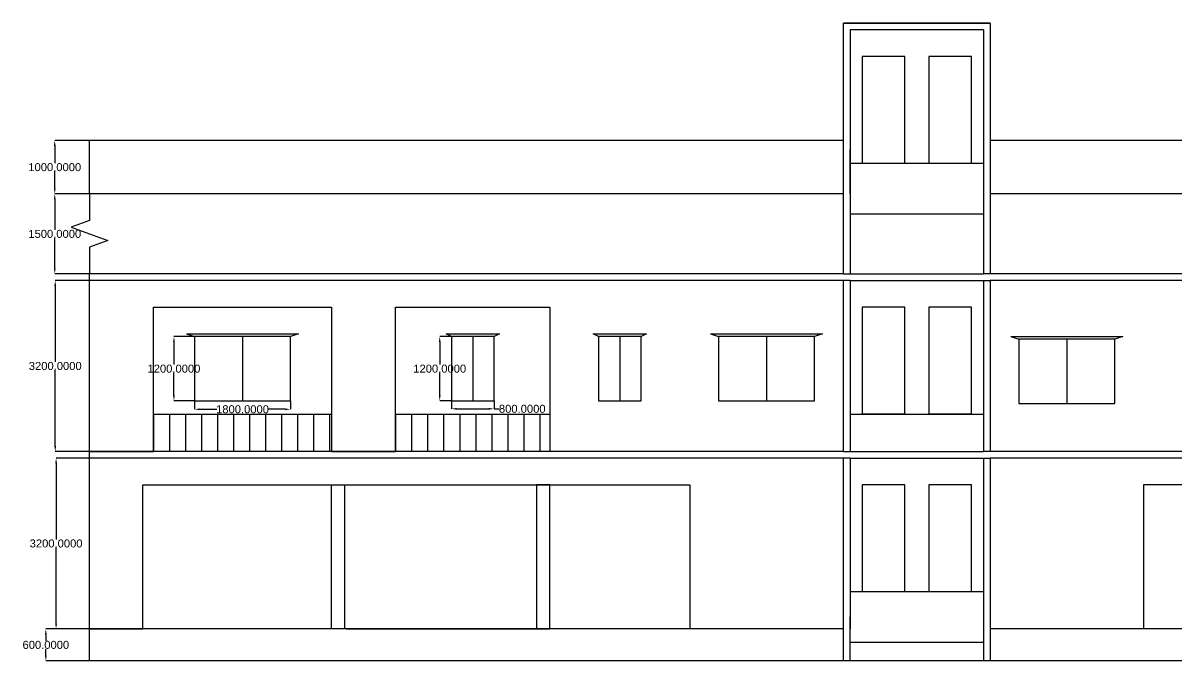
# Model space of a CAD drawing. Header units: inches. Extents: x -18025 to 46034, y -1217 to 26050.
# Drawn here: x -1244 to 20375, y 14100 to 26050 of the extents above; entities that cross this region are included whole.
import ezdxf

# ---------------------------------------------------------------- set-up
doc = ezdxf.new("R2010")
doc.units = ezdxf.units.IN
doc.header["$MEASUREMENT"] = 0
for name, color, linetype in [('chajja', 7, 'Continuous'), ('dimension lines', 211, 'Continuous'), ('ext walls', 4, 'Continuous'), ('verandah', 7, 'Continuous'), ('windows', 21, 'Continuous')]:
    doc.layers.add(name, color=color, linetype=linetype)
doc.styles.add('Annotative', font='Arial.ttf')
doc.dimstyles.new('Annotative', dxfattribs={"dimscale": 0, "dimtxt": 150, "dimasz": 100, "dimexe": 0.18, "dimexo": 0.0625, "dimgap": 0.09, "dimtad": 0, "dimtih": 1, "dimtoh": 1, "dimdec": 4, "dimzin": 0, "dimdsep": 46, "dimtxsty": 'Annotative', "dimcen": -0.09, "dimadec": 0, "dimazin": 0, "dimtfac": 1, "dimtdec": 4, "dimtofl": 0, "dimtmove": 0, "dimatfit": 3, "dimfxl": 1, "dimtolj": 1, "dimtzin": 0, "dimarcsym": 0})

# ---------------------------------------------------------------- blocks, each defined once
blk = doc.blocks.new('*D5')
at = {"layer": 'DEFPOINTS', "color": 0, "transparency": 16777216}
for p in [(1968, 20175), (1583, 18975), (1968, 18975)]:
    blk.add_point(p, dxfattribs=at)
at = {"layer": 'dimension lines', "color": 0, "lineweight": -2, "transparency": 16777216}
for p, q in [((1968, 20175), (1583, 20175)), ((1583, 20075), (1583, 19652)), ((1583, 19075), (1583, 19498)), ((1968, 18975), (1583, 18975))]:
    blk.add_line(p, q, dxfattribs=at)
at = {"layer": 'dimension lines', "color": 0, "transparency": 16777216}
for points in [[(1567, 20075), (1600, 20075), (1583, 20175)], [(1567, 19075), (1600, 19075), (1583, 18975)]]:
    blk.add_solid(points, dxfattribs=at)
at = {"layer": 'dimension lines', "color": 0, "transparency": 16777216, "insert": (1583, 19575), "char_height": 150, "attachment_point": 5, "style": 'Annotative'}
blk.add_mtext('\\A1;1200.0000', dxfattribs=at)
blk = doc.blocks.new('*D6')
at = {"layer": 'DEFPOINTS', "color": 0, "transparency": 16777216}
for p in [(1968, 18975), (3768, 18975), (3768, 18814)]:
    blk.add_point(p, dxfattribs=at)
at = {"layer": 'dimension lines', "color": 0, "lineweight": -2, "transparency": 16777216}
for p, q in [((1968, 18975), (1968, 18814)), ((2068, 18814), (2389, 18814)), ((3668, 18814), (3347, 18814)), ((3768, 18975), (3768, 18814))]:
    blk.add_line(p, q, dxfattribs=at)
at = {"layer": 'dimension lines', "color": 0, "transparency": 16777216}
for points in [[(2068, 18831), (2068, 18797), (1968, 18814)], [(3668, 18831), (3668, 18797), (3768, 18814)]]:
    blk.add_solid(points, dxfattribs=at)
at = {"layer": 'dimension lines', "color": 0, "transparency": 16777216, "insert": (2868, 18814), "char_height": 150, "attachment_point": 5, "style": 'Annotative'}
blk.add_mtext('\\A1;1800.0000', dxfattribs=at)
blk = doc.blocks.new('*D7')
at = {"layer": 'DEFPOINTS', "color": 0, "transparency": 16777216}
for p in [(6781, 20175), (6563, 18975), (6781, 18975)]:
    blk.add_point(p, dxfattribs=at)
at = {"layer": 'dimension lines', "color": 0, "lineweight": -2, "transparency": 16777216}
for p, q in [((6781, 20175), (6562, 20175)), ((6563, 20075), (6563, 19652)), ((6563, 19075), (6563, 19498)), ((6781, 18975), (6562, 18975))]:
    blk.add_line(p, q, dxfattribs=at)
at = {"layer": 'dimension lines', "color": 0, "transparency": 16777216}
for points in [[(6546, 20075), (6579, 20075), (6563, 20175)], [(6546, 19075), (6579, 19075), (6563, 18975)]]:
    blk.add_solid(points, dxfattribs=at)
at = {"layer": 'dimension lines', "color": 0, "transparency": 16777216, "insert": (6563, 19575), "char_height": 150, "attachment_point": 5, "style": 'Annotative'}
blk.add_mtext('\\A1;1200.0000', dxfattribs=at)
blk = doc.blocks.new('*D8')
at = {"layer": 'DEFPOINTS', "color": 0, "transparency": 16777216}
for p in [(6781, 18975), (7581, 18975), (7581, 18823)]:
    blk.add_point(p, dxfattribs=at)
at = {"layer": 'dimension lines', "color": 0, "lineweight": -2, "transparency": 16777216}
for p, q in [((6781, 18975), (6781, 18823)), ((6881, 18823), (7481, 18823)), ((7581, 18975), (7581, 18823)), ((7581, 18823), (7681, 18823))]:
    blk.add_line(p, q, dxfattribs=at)
at = {"layer": 'dimension lines', "color": 0, "transparency": 16777216}
for points in [[(6881, 18840), (6881, 18806), (6781, 18823)], [(7481, 18840), (7481, 18806), (7581, 18823)]]:
    blk.add_solid(points, dxfattribs=at)
at = {"layer": 'dimension lines', "color": 0, "transparency": 16777216, "insert": (8109, 18823), "char_height": 150, "attachment_point": 5, "style": 'Annotative'}
blk.add_mtext('\\A1;800.0000', dxfattribs=at)
blk = doc.blocks.new('*D36')
at = {"layer": 'DEFPOINTS', "color": 0, "transparency": 16777216}
for p in [(0, 23850), (-650, 22850), (0, 22850)]:
    blk.add_point(p, dxfattribs=at)
at = {"layer": 'dimension lines', "color": 0, "lineweight": -2, "transparency": 16777216}
for p, q in [((0, 23850), (-650, 23850)), ((-650, 23750), (-650, 23427)), ((-650, 22950), (-650, 23273)), ((0, 22850), (-650, 22850))]:
    blk.add_line(p, q, dxfattribs=at)
at = {"layer": 'dimension lines', "color": 0, "transparency": 16777216}
for points in [[(-667, 23750), (-634, 23750), (-650, 23850)], [(-667, 22950), (-634, 22950), (-650, 22850)]]:
    blk.add_solid(points, dxfattribs=at)
at = {"layer": 'dimension lines', "color": 0, "transparency": 16777216, "insert": (-650, 23350), "char_height": 150, "attachment_point": 5, "style": 'Annotative'}
blk.add_mtext('\\A1;1000.0000', dxfattribs=at)
blk = doc.blocks.new('*D37')
at = {"layer": 'DEFPOINTS', "color": 0, "transparency": 16777216}
for p in [(0, 22850), (-650, 21350), (0, 21350)]:
    blk.add_point(p, dxfattribs=at)
at = {"layer": 'dimension lines', "color": 0, "lineweight": -2, "transparency": 16777216}
for p, q in [((0, 22850), (-650, 22850)), ((-650, 22750), (-650, 22177)), ((-650, 21450), (-650, 22023)), ((0, 21350), (-650, 21350))]:
    blk.add_line(p, q, dxfattribs=at)
at = {"layer": 'dimension lines', "color": 0, "transparency": 16777216}
for points in [[(-667, 22750), (-634, 22750), (-650, 22850)], [(-667, 21450), (-634, 21450), (-650, 21350)]]:
    blk.add_solid(points, dxfattribs=at)
at = {"layer": 'dimension lines', "color": 0, "transparency": 16777216, "insert": (-650, 22100), "char_height": 150, "attachment_point": 5, "style": 'Annotative'}
blk.add_mtext('\\A1;1500.0000', dxfattribs=at)
blk = doc.blocks.new('*D38')
at = {"layer": 'DEFPOINTS', "color": 0, "transparency": 16777216}
for p in [(0, 21225), (-641, 18025), (0, 18025)]:
    blk.add_point(p, dxfattribs=at)
at = {"layer": 'dimension lines', "color": 0, "lineweight": -2, "transparency": 16777216}
for p, q in [((0, 21225), (-641, 21225)), ((-641, 21125), (-641, 19702)), ((-641, 18125), (-641, 19548)), ((0, 18025), (-641, 18025))]:
    blk.add_line(p, q, dxfattribs=at)
at = {"layer": 'dimension lines', "color": 0, "transparency": 16777216}
for points in [[(-658, 21125), (-624, 21125), (-641, 21225)], [(-658, 18125), (-624, 18125), (-641, 18025)]]:
    blk.add_solid(points, dxfattribs=at)
at = {"layer": 'dimension lines', "color": 0, "transparency": 16777216, "insert": (-641, 19625), "char_height": 150, "attachment_point": 5, "style": 'Annotative'}
blk.add_mtext('\\A1;3200.0000', dxfattribs=at)
blk = doc.blocks.new('*D39')
at = {"layer": 'DEFPOINTS', "color": 0, "transparency": 16777216}
for p in [(0, 17900), (-625, 14700), (0, 14700)]:
    blk.add_point(p, dxfattribs=at)
at = {"layer": 'dimension lines', "color": 0, "lineweight": -2, "transparency": 16777216}
for p, q in [((0, 17900), (-625, 17900)), ((-625, 17800), (-625, 16377)), ((-625, 14800), (-625, 16223)), ((0, 14700), (-625, 14700))]:
    blk.add_line(p, q, dxfattribs=at)
at = {"layer": 'dimension lines', "color": 0, "transparency": 16777216}
for points in [[(-642, 17800), (-608, 17800), (-625, 17900)], [(-642, 14800), (-608, 14800), (-625, 14700)]]:
    blk.add_solid(points, dxfattribs=at)
at = {"layer": 'dimension lines', "color": 0, "transparency": 16777216, "insert": (-625, 16300), "char_height": 150, "attachment_point": 5, "style": 'Annotative'}
blk.add_mtext('\\A1;3200.0000', dxfattribs=at)
blk = doc.blocks.new('*D40')
at = {"layer": 'DEFPOINTS', "color": 0, "transparency": 16777216}
for p in [(0, 14700), (-817, 14100), (0, 14100)]:
    blk.add_point(p, dxfattribs=at)
at = {"layer": 'dimension lines', "color": 0, "lineweight": -2, "transparency": 16777216}
for p, q in [((0, 14700), (-817, 14700)), ((-817, 14600), (-817, 14477)), ((-817, 14200), (-817, 14323)), ((0, 14100), (-817, 14100))]:
    blk.add_line(p, q, dxfattribs=at)
at = {"layer": 'dimension lines', "color": 0, "transparency": 16777216}
for points in [[(-834, 14600), (-801, 14600), (-817, 14700)], [(-834, 14200), (-801, 14200), (-817, 14100)]]:
    blk.add_solid(points, dxfattribs=at)
at = {"layer": 'dimension lines', "color": 0, "transparency": 16777216, "insert": (-817, 14400), "char_height": 150, "attachment_point": 5, "style": 'Annotative'}
blk.add_mtext('\\A1;600.0000', dxfattribs=at)

msp = doc.modelspace()

# ---------------------------------------------------------------- linework, layer by layer
at = {"layer": 'chajja'}
for p, q in [((1818.27208, 20225), (3918.27208, 20225)), ((1818.27208, 20225), (1968.27208, 20175)), ((3918.27208, 20225), (3768.27208, 20175)), ((6780.77208, 20175), (6680.77208, 20225)), ((6680.77208, 20225), (7680.77208, 20225)), ((7680.77208, 20225), (7580.77208, 20175)), ((9537.5, 20175), (9437.5, 20225)), ((9437.5, 20225), (10437.5, 20225)), ((10437.5, 20225), (10337.5, 20175)), ((11637.5, 20225), (13737.5, 20225)), ((11637.5, 20225), (11787.5, 20175)), ((13737.5, 20225), (13587.5, 20175)), ((17262.5, 20175), (19362.5, 20175)), ((17262.5, 20175), (17412.5, 20125)), ((19362.5, 20175), (19212.5, 20125))]:
    msp.add_line(p, q, dxfattribs=at)
at = {"layer": 'ext walls'}
for p, q in [((14125, 26050), (16875, 26050)), ((16875, 26050), (14125, 26050)), ((14125, 21350), (14125, 26050)), ((16875, 26050), (16875, 21350)), ((16750, 25925), (14250, 25925)), ((14250, 25925), (14250, 21350)), ((16750, 25925), (16750, 21350)), ((14125, 23850), (0, 23850)), ((0, 22850), (0, 23850)), ((31000, 23850), (16875, 23850)), ((14250, 22850), (14250, 23675)), ((14250, 23425), (16750, 23425)), ((14125, 22850), (0, 22850)), ((31000, 22850), (16875, 22850)), ((14250, 22475), (16750, 22475)), ((0, 14100), (0, 21350)), ((14125, 21350), (0, 21350)), ((14125, 21225), (0, 21225)), ((14125, 21350), (14250, 21350)), ((14250, 21225), (14125, 21225)), ((14125, 18025), (14125, 21225)), ((14250, 21350), (16750, 21350)), ((14250, 21225), (16750, 21225)), ((14250, 21225), (14250, 18025)), ((16875, 21350), (16750, 21350)), ((16750, 21225), (16875, 21225)), ((16750, 21225), (16750, 18025)), ((31000, 21350), (16875, 21350)), ((31000, 21225), (16875, 21225)), ((16875, 21225), (16875, 18025)), ((1200, 18025), (1200, 20729.16922)), ((1200, 20729.16922), (4536.54417, 20729.16922)), ((4536.54417, 20729.16922), (4536.54417, 18025)), ((5736.54417, 18025), (5736.54417, 20729.16922)), ((5736.54417, 20729.16922), (8625, 20729.16922)), ((8625, 20729.16922), (8625, 18025)), ((14250, 18725), (16750, 18725)), ((14125, 18025), (0, 18025)), ((0, 18025), (1200, 18025)), ((4536.54417, 18025), (5736.54417, 18025)), ((14125, 18025), (14250, 18025)), ((14250, 18025), (16750, 18025)), ((16875, 18025), (16750, 18025)), ((31000, 18025), (16875, 18025)), ((14125, 17900), (0, 17900)), ((14125, 14100), (14125, 17900)), ((14250, 17900), (14125, 17900)), ((14250, 17900), (16750, 17900)), ((14250, 17900), (14250, 14700)), ((16750, 17900), (16875, 17900)), ((16750, 17900), (16750, 14700)), ((31000, 17900), (16875, 17900)), ((16875, 17900), (16875, 14100)), ((1000, 14700), (1000, 17400)), ((1000, 17400), (11250, 17400)), ((4527.09777, 17400), (4527.09777, 14700)), ((4559.40934, 17400), (4809.40934, 17400)), ((4777.09777, 17400), (4777.09777, 14700)), ((8625, 17400), (8375, 17400)), ((8375, 17400), (8375, 14700)), ((8625, 14700), (8625, 17400)), ((8625, 17400), (8875, 17400)), ((11250, 17400), (11250, 14700)), ((30000, 17400), (19750, 17400)), ((19750, 17400), (19750, 14700)), ((14250, 15400), (16750, 15400)), ((14250, 14100), (14250, 14925)), ((14125, 14700), (0, 14700)), ((0, 14700), (1000, 14700)), ((4809.40934, 14700), (8625, 14700)), ((16750, 14700), (16750, 14100)), ((31000, 14700), (16875, 14700)), ((14250, 14450), (16750, 14450)), ((31000, 14100), (0, 14100))]:
    msp.add_line(p, q, dxfattribs=at)
at = {"layer": 'ext walls', "linetype": 'Continuous'}
msp.add_lwpolyline([(0, 22852), (0, 22350), (-343.43468, 22225), (343.43468, 21975), (0, 21850), (0, 21348)], dxfattribs=at)
at = {"layer": 'verandah'}
for p, q in [((1200, 18725), (4550.30907, 18725)), ((1200, 18725), (1200, 18025)), ((1500, 18725), (1500, 18025)), ((1800, 18725), (1800, 18025)), ((2100, 18725), (2100, 18025)), ((2400, 18725), (2400, 18025)), ((2700, 18725), (2700, 18025)), ((3000, 18725), (3000, 18025)), ((3300, 18725), (3300, 18025)), ((3600, 18725), (3600, 18025)), ((3900, 18725), (3900, 18025)), ((4200, 18725), (4200, 18025)), ((4500, 18725), (4500, 18025)), ((5736.54417, 18725), (8625, 18725)), ((5736.54417, 18725), (5736.54417, 18025)), ((6036.54417, 18725), (6036.54417, 18025)), ((6336.54417, 18725), (6336.54417, 18025)), ((6636.54417, 18725), (6636.54417, 18025)), ((6936.54417, 18725), (6936.54417, 18025)), ((7236.54417, 18725), (7236.54417, 18025)), ((7536.54417, 18725), (7536.54417, 18025)), ((7836.54417, 18725), (7836.54417, 18025)), ((8136.54417, 18725), (8136.54417, 18025)), ((8436.54417, 18725), (8436.54417, 18025))]:
    msp.add_line(p, q, dxfattribs=at)
at = {"layer": 'windows'}
for p, q in [((2868.27208, 20175), (2868.27208, 18975)), ((7180.77208, 20175), (7180.77208, 18975)), ((9937.5, 20175), (9937.5, 18975)), ((12687.5, 20175), (12687.5, 18975)), ((18312.5, 20125), (18312.5, 18925))]:
    msp.add_line(p, q, dxfattribs=at)
for points in [[(14475, 25425), (14475, 23425), (15275, 23425), (15275, 25425)], [(15725, 25425), (15725, 23425), (16525, 23425), (16525, 25425)], [(14475, 20729.16922), (14475, 18729.16922), (15275, 18729.16922), (15275, 20729.16922)], [(15725, 20729.16922), (15725, 18729.16922), (16525, 18729.16922), (16525, 20729.16922)], [(1968.27208, 20175), (1968.27208, 18975), (3768.27208, 18975), (3768.27208, 20175)], [(6780.77208, 20175), (6780.77208, 18975), (7580.77208, 18975), (7580.77208, 20175)], [(9537.5, 20175), (9537.5, 18975), (10337.5, 18975), (10337.5, 20175)], [(11787.5, 20175), (11787.5, 18975), (13587.5, 18975), (13587.5, 20175)], [(17412.5, 20125), (17412.5, 18925), (19212.5, 18925), (19212.5, 20125)], [(14475, 17400), (14475, 15400), (15275, 15400), (15275, 17400)], [(15725, 17400), (15725, 15400), (16525, 15400), (16525, 17400)]]:
    msp.add_lwpolyline(points, close=True, dxfattribs=at)

# ---------------------------------------------------------------- dimensions: what is measured, and where the dimension line sits
at = {"layer": 'dimension lines'}
for base, p1, p2, picture, middle in [((-650.26391, 22850), (0, 23850), (0, 22850), '*D36', (-650.26391, 23350)), ((-650.26391, 21350), (0, 22850), (0, 21350), '*D37', (-650.26391, 22100)), ((-641.01297, 18025), (0, 21225), (0, 18025), '*D38', (-641.01297, 19625)), ((1583.33899, 18975), (1968.27208, 20175), (1968.27208, 18975), '*D5', (1583.33899, 19575)), ((6562.57456, 18975), (6780.77208, 20175), (6780.77208, 18975), '*D7', (6562.57456, 19575)), ((-625.08043, 14700), (0, 17900), (0, 14700), '*D39', (-625.08043, 16300)), ((-817.20563, 14100), (0, 14700), (0, 14100), '*D40', (-817.20563, 14400))]:
    dim = msp.add_linear_dim(base=base, p1=p1, p2=p2, angle=90, dimstyle='Annotative', dxfattribs=at)
    dim.commit()
    dim.dimension.update_dxf_attribs({"geometry": picture, "text_midpoint": middle})
for base, p1, p2, picture, middle in [((3768.27208, 18813.97931), (1968.27208, 18975), (3768.27208, 18975), '*D6', (2868.27208, 18813.97931)), ((7580.77208, 18823.12945), (6780.77208, 18975), (7580.77208, 18975), '*D8', (8108.60765, 18823.12945))]:
    dim = msp.add_linear_dim(base=base, p1=p1, p2=p2, dimstyle='Annotative', dxfattribs=at)
    dim.commit()
    dim.dimension.update_dxf_attribs({"geometry": picture, "text_midpoint": middle})

doc.saveas('drawing.dxf')
